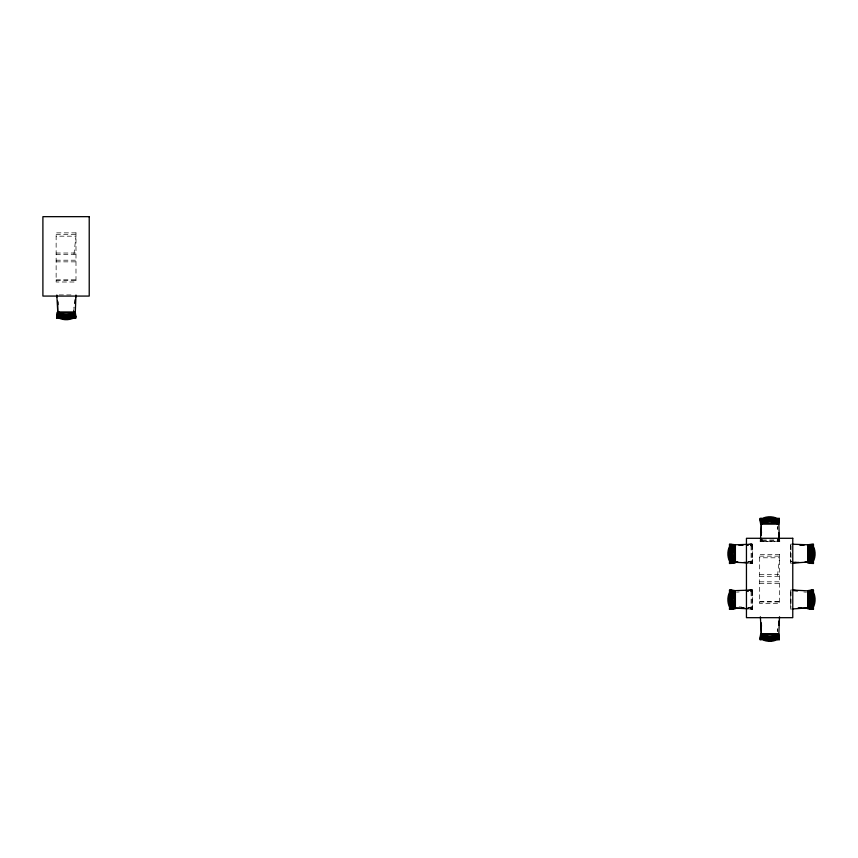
<?xml version="1.0" encoding="UTF-8"?>
<svg xmlns="http://www.w3.org/2000/svg" width="858" height="858" viewBox="0 0 858 858"><rect width="100%" height="100%" fill="white"/><g stroke="black" fill="none" stroke-linecap="round" stroke-linejoin="round"><path stroke-width="0.64" stroke-dasharray="4.29 3.22" d="M74.035 307.314L73.788 311.079L74.013 307.132M777.423 631.445L777.584 628.935M779.643 539.017L779.772 541.559L760.102 541.559L760.274 539.017M760.939 539.564L761.765 539.543M777.38 631.359L777.562 628.753M73.96 254.129L75.987 236.175L56.135 236.175M777.509 575.739L779.536 557.797L759.684 557.797M790.411 563.395L790.411 543.961M790.411 609.234L790.411 589.8M750.643 545.742L752.294 545.742L750.643 545.742L750.643 544.09L752.294 544.09L752.294 545.742M750.643 544.09L752.294 544.09M760.51 539.543L760.51 541.194L760.51 539.543L762.161 539.543L762.161 541.194L762.161 539.543M750.643 563.105L752.294 563.105L752.294 561.454L750.643 561.454L750.643 563.105L752.294 563.105M750.643 561.454L752.294 561.454M777.884 539.543L777.884 541.194L777.884 539.543L779.536 539.543L779.536 541.194L760.113 541.548M778.088 539.746L779.536 539.543M750.643 591.58L752.294 591.58L752.294 589.918L750.643 589.918L750.643 591.58L752.294 591.58M750.643 589.918L752.294 589.918M750.643 608.944L752.294 608.944L752.294 607.292L750.643 607.292L750.643 608.944L752.294 608.944M750.643 607.292L752.294 607.292M747.082 544.39L752.648 543.854L752.659 563.513L747.575 563.17M747.082 590.229L752.648 589.693L752.659 609.352L747.575 608.998M778.292 539.746L779.118 539.682M746.878 544.776L750.782 544.508L750.847 545.334L746.943 545.602M746.878 590.615L750.782 590.336L750.847 591.162L746.943 591.441M736.539 592.17L739.135 591.988M778.335 540.433L779.161 540.379M747.715 544.712L751.479 544.455L751.533 545.28L747.768 545.538M747.715 590.551L751.479 590.293L751.533 591.119L747.768 591.376M747.575 544.111L752.659 543.843M747.575 589.95L752.659 589.682M56.135 234.524L75.987 234.524M56.135 253.024L75.987 253.024M56.135 254.676L75.987 254.676M56.135 260.199L75.987 260.199M56.135 261.851L75.987 261.851M56.135 279.805L75.987 279.805M56.135 280.351L75.987 280.351M59.181 294.916L73.606 294.916M760.714 539.746L761.958 539.746M762.14 539.993L777.906 539.993M762.14 540.819L777.906 540.819M760.714 540.99L761.958 540.99M778.088 540.99L779.536 541.194M759.684 556.145L779.536 556.145M791.87 561.454L790.668 561.454L792.116 561.658M759.684 574.645L779.536 574.645M759.684 576.297L779.536 576.297M759.684 581.81L779.536 581.81M759.684 583.472L779.536 583.472M759.684 601.415L779.536 601.415M759.684 601.973L779.536 601.973M761.121 540.358L761.947 540.358M747.672 561.636L751.458 561.679L751.458 562.505L747.661 562.462M747.672 607.475L751.458 607.507L751.458 608.343L747.661 608.301M748.176 561.679L750.761 561.861L750.707 562.687L748.122 562.505M747.082 562.88L752.648 563.513M803.817 591.988L806.423 592.17M739.113 606.885L741.709 607.067M748.176 607.518L750.761 607.7L750.707 608.526L748.122 608.343M747.082 608.719L752.648 609.352M777.38 526.737L777.562 529.332M777.423 526.651L777.584 529.15M791.033 545.742L791.033 561.475M791.033 591.58L791.033 607.292M790.561 545.388L790.561 561.969M790.561 592.503L790.561 606.531M779.332 539.746L779.332 540.99M752.391 544.111L752.391 563.245M752.391 589.95L752.391 609.083M752.08 544.294L752.08 545.527M752.08 561.658L752.08 562.902M752.08 590.132L752.08 591.366M752.08 607.496L752.08 608.74M751.919 545.72L751.919 561.475M751.919 591.559L751.919 607.314M751.093 545.72L751.093 561.475M751.093 591.559L751.093 607.314M750.847 544.294L750.847 545.527M750.847 561.658L750.847 562.902M750.847 590.132L750.847 591.366M750.847 607.496L750.847 608.74M75.987 232.872L56.135 232.872L56.135 282.003L75.987 282.003L75.987 232.872M779.536 554.482L759.684 554.482L759.684 603.624L779.536 603.624L779.536 554.482"/><path stroke-width="1.29" d="M761.175 535.295L761.303 522.661M74.689 317.535L74.249 316.205L73.38 316.645A17.568 17.503 0 0 1 59.041 316.645L58.172 316.205L57.733 317.535A17.557 17.492 0 0 0 74.7 317.535L74.249 316.205M73.37 317.031A17.557 17.492 0 0 0 74.7 316.366L74.249 315.036L73.38 315.465A17.568 17.503 0 0 1 59.041 315.476L58.172 315.036L57.733 316.366A17.557 17.492 0 0 0 59.052 317.031M74.238 314.682L74.249 313.106L73.38 313.535A17.568 17.503 0 0 1 59.041 313.545L57.722 313.61M74.689 316.366L74.249 315.036M775.546 518.908A17.557 17.492 0 0 1 778.238 520.109L777.798 521.439L776.93 520.999A17.568 17.503 0 0 0 762.59 520.999L761.722 521.439L761.282 520.109A17.557 17.492 0 0 1 762.601 519.444M761.271 519.755L761.282 518.94A17.557 17.492 0 0 1 778.238 518.929L777.798 520.27L776.93 519.83A17.568 17.503 0 0 0 762.59 519.83L761.271 519.755A17.6 17.535 0 0 1 778.249 519.755M777.788 636.304L777.798 634.727L776.93 635.156A17.568 17.503 0 0 1 762.59 635.156L761.271 635.231M778.238 639.156L777.798 637.826L776.93 638.255A17.568 17.503 0 0 1 762.59 638.266L761.722 637.826L761.282 639.156A17.557 17.492 0 0 0 778.238 639.156L776.919 639.081M761.743 521.782L761.722 523.852L762.59 523.412A17.568 17.503 0 0 1 776.93 523.412L778.249 523.337A17.6 17.535 0 0 0 771.235 521.214M761.722 521.439L762.601 520.184M75.279 312.698L75.965 295.184M778.828 634.309L779.504 616.795M75.107 303.614L75.365 299.86M778.656 625.235L778.914 621.471M760.553 538.642L761.336 523.777M75.107 303.292L75.386 299.388M735.231 560.778L735.177 561.593L737.762 561.775M735.177 607.432L735.231 606.606M761.293 534.427L761.475 531.842M778.656 624.914L778.935 621.01M59.17 313.674A107.379 2.488 -90 0 0 58.709 312.237L58.623 312.387A106.317 2.456 -90 0 0 58.162 315.39L58.076 318.082L56.617 318.082L56.703 315.39A106.317 2.456 90 0 1 57.164 312.398L57.25 312.237A107.379 2.488 -90 0 1 57.711 313.674M762.719 635.285A107.379 2.488 -90 0 0 762.258 633.858L762.172 634.008A106.317 2.456 90 0 0 761.711 637.011L761.625 639.703L760.167 639.703L760.252 637.011A106.317 2.456 -90 0 1 760.714 634.019L760.799 633.858A107.379 2.488 90 0 1 761.175 634.705M778.667 524.238L778.753 524.088A106.317 2.456 -90 0 0 779.214 521.085L779.3 518.393L777.841 518.393L777.756 521.074A106.317 2.456 90 0 1 777.305 524.077L777.209 524.238M731.37 545.817L730.93 546.696A17.568 17.503 -90 0 0 730.93 561.025L731.37 561.904L730.04 562.344A17.557 17.492 -90 0 1 730.029 545.377L731.37 545.817L730.544 545.827M731.284 546.707L731.724 545.827M733.644 545.827L733.215 546.707A93.232 2.156 0 0 0 733.526 546.321M733.697 546.707L734.126 545.827M733.955 545.366L734.03 546.696A17.568 17.503 -90 0 0 734.03 561.025L733.955 562.355A17.6 17.535 -90 0 1 733.3 546.685L733.708 545.817L732.378 545.377M731.284 592.535L732.539 591.655L732.099 592.535A17.568 17.503 -90 0 0 732.099 606.863L732.539 607.743L731.284 606.853M733.622 591.216L734.952 591.655L734.512 592.535A17.568 17.503 -90 0 0 734.512 606.863L734.952 607.743L733.622 608.172M809.684 561.025L809.759 562.355A17.6 17.535 -90 0 0 809.759 545.366L810.574 545.377A17.557 17.492 -90 0 1 812.204 549.485M810.07 561.883L810.499 561.014M812.955 559.641A17.557 17.492 -90 0 1 811.754 562.344L810.424 561.904L810.853 561.025A17.568 17.503 -90 0 0 810.853 546.696L810.424 545.817L811.743 545.377A17.557 17.492 -90 0 1 812.955 548.069M811.593 561.904L812.022 561.025A17.568 17.503 -90 0 0 812.022 546.696L811.593 545.817L812.923 545.377A17.557 17.492 -90 0 1 812.923 562.344L811.593 561.904L812.848 561.014A17.525 17.46 -90 0 0 813.384 559.641M809.18 606.863A17.6 17.535 -90 0 1 808.526 608.193L808.44 606.863A17.568 17.503 -90 0 0 808.44 592.535L808.515 591.205M808.493 607.743L808.922 606.863A17.568 17.503 -90 0 0 808.922 592.535L808.493 591.655M810.424 592.524A17.6 17.535 -90 0 1 809.759 608.204L809.684 606.863M810.499 606.853L809.244 607.743M57.797 312.698L56.821 295.184M761.336 634.309L760.37 616.795M779.364 538.642L778.828 523.777M777.798 520.27L778.238 518.94M777.798 521.439L778.238 520.109M761.668 518.94A104.419 2.413 -90 0 1 761.625 518.393L760.167 518.393L760.252 521.074A106.317 2.456 90 0 0 760.714 524.077L760.799 524.238A107.379 2.488 -90 0 0 761.26 522.801A17.6 17.535 0 0 1 776.94 522.2L778.249 522.104M761.271 522.854L762.59 522.93A17.568 17.503 0 0 1 776.93 522.93L778.249 522.854M57.733 316.366L58.172 315.036M730.008 559.641A17.557 17.492 -90 0 0 731.209 562.344L732.539 561.904L732.099 561.025A17.568 17.503 -90 0 1 732.099 546.696L732.539 545.817L731.209 545.377A17.557 17.492 -90 0 0 730.008 548.069M733.526 562.902A93.232 2.156 0 0 0 732.421 562.451L734.437 562.355L734.512 561.025A17.568 17.503 -90 0 1 734.512 546.696L734.952 545.817L733.622 545.377M808.515 545.366L808.44 546.696A17.568 17.503 -90 0 1 808.44 561.025L808.515 562.355A107.379 2.488 0 0 0 807.625 562.816L807.775 562.902A106.317 2.456 0 0 0 810.778 563.363L813.47 563.449L813.47 561.99A104.419 2.413 0 0 1 812.923 561.947M809.759 545.366L809.684 546.696A17.568 17.503 -90 0 1 809.03 562.344M809.759 591.205L809.684 592.535A17.568 17.503 -90 0 1 809.03 608.183M791.891 544.187L808.075 544.798M734.877 562.28L747.082 562.88M734.877 608.118L747.082 608.719M735.327 561.357A107.379 2.488 0 0 0 735.338 561.271L735.188 561.443A106.317 2.456 0 0 1 732.185 561.904L729.493 561.99L729.493 563.449L732.174 563.363A106.317 2.456 0 0 0 735.177 562.912L735.338 562.816A107.379 2.488 0 0 0 734.48 562.451M807.625 546.407L807.775 546.321A106.317 2.456 0 0 1 810.778 545.86L813.47 545.774L813.47 544.315L810.778 544.401A106.317 2.456 0 0 0 807.786 544.862L807.625 544.948A107.379 2.488 0 0 0 808.043 545.227M735.327 607.196A107.379 2.488 0 0 0 735.338 607.099L735.188 607.282A106.317 2.456 0 0 1 732.185 607.743L729.493 607.829L729.493 609.287L732.174 609.201A106.317 2.456 0 0 0 735.177 608.751L735.338 608.654A107.379 2.488 0 0 0 734.92 608.376M807.625 592.245L807.775 592.159A106.317 2.456 0 0 1 810.778 591.698L813.47 591.612L813.47 590.154L810.778 590.24A106.317 2.456 0 0 0 807.786 590.69M74.249 312.623L73.38 313.052A17.568 17.503 0 0 1 59.041 313.063L58.172 312.623M73.37 316.291L74.238 315.851M73.37 317.46L74.238 317.02M762.59 522.179L761.271 522.104A17.6 17.535 0 0 1 776.93 521.439M777.798 634.244L776.93 634.673A17.568 17.503 0 0 1 762.59 634.673L761.722 634.244M777.788 635.059L776.919 635.488A17.6 17.535 0 0 1 775.557 635.96M777.798 636.657L776.93 637.086A17.568 17.503 0 0 1 762.59 637.086L761.271 637.162A17.6 17.535 0 0 0 776.93 637.826L777.788 637.473M58.473 312.398L59.299 312.333M740.379 545.227L742.985 545.055M793.543 562.591L796.127 562.408M805.19 561.775L807.775 561.593M798.723 608.065L801.308 607.882M762.022 634.019L762.848 633.955M791.891 563.159L807.818 562.054L807.818 545.023M791.891 608.998L807.818 607.893L807.818 590.862L791.891 590.014M738.942 545.291L742.706 545.044M734.877 544.798L747.082 544.39M734.877 590.636L747.082 590.229M810.424 561.904L811.239 561.883M808.011 607.743L809.308 607.711M811.239 607.711L810.424 607.743L810.853 606.863A17.568 17.503 -90 0 0 810.853 592.535L810.424 591.655L811.239 591.666M812.419 607.711L811.593 607.743L812.022 606.863A17.568 17.503 -90 0 0 812.022 592.535L811.593 591.655L812.408 591.666M732.893 545.827L734.469 545.817M731.209 591.216L732.024 591.205A17.6 17.535 -90 0 0 732.024 608.193L731.209 608.172A17.557 17.492 -90 0 1 730.544 606.853M730.544 591.666L731.37 591.655L730.93 592.535A17.568 17.503 -90 0 0 730.93 606.863L731.37 607.743L730.544 607.711A104.419 2.413 0 0 0 731.005 607.7M732.893 591.666L734.952 591.655M792.771 562.483L799.088 562.419M797.822 608.268L807.925 608.161M58.022 312.43L75.043 312.43M56.617 316.43L58.076 316.43M73.659 312.237L73.745 312.387A106.317 2.456 90 0 1 74.206 315.39L74.292 316.43L75.761 316.43L75.761 318.082L74.292 318.082A104.419 2.413 -90 0 0 74.024 315.39M760.167 520.045L761.625 520.045L761.711 521.074A106.317 2.456 -90 0 0 762.172 524.077L762.258 524.238M777.841 520.045L779.3 520.045M762.783 523.466L776.05 523.466M761.561 524.034L778.592 524.034M735.338 546.503A107.379 2.488 0 0 0 735.327 546.407L735.188 546.321A106.317 2.456 0 0 0 732.185 545.86L729.493 545.774L729.493 544.315L732.174 544.401A106.317 2.456 0 0 1 735.177 544.862L735.338 544.948A107.379 2.488 0 0 1 734.92 545.227M807.56 546.246L808.397 546.246L808.397 560.842M807.625 561.357L807.775 561.443A106.317 2.456 0 0 0 810.778 561.904L813.47 561.99M735.338 592.342A107.379 2.488 0 0 0 735.327 592.245L735.188 592.159A106.317 2.456 0 0 0 732.185 591.698L729.493 591.612L729.493 590.154L732.174 590.24A106.317 2.456 0 0 1 735.177 590.69M807.56 606.67L808.397 606.67L808.397 592.084M807.625 607.196L807.775 607.282A106.317 2.456 0 0 0 810.778 607.743L813.47 607.829L813.47 609.287L810.778 609.201A106.317 2.456 0 0 1 807.786 608.751L807.625 608.654A107.379 2.488 0 0 1 807.753 608.472M761.561 634.051L778.592 634.051M760.167 638.041L761.625 638.041M777.209 633.858L777.294 634.008A106.317 2.456 -90 0 1 777.756 637.011L777.841 638.041L779.3 638.041L779.3 639.703L777.841 639.703A104.419 2.413 -90 0 0 777.713 638.18M735.027 562.333L737.558 562.355M743.875 562.419L746.396 562.451M735.027 608.161L743.875 608.258M810.424 545.817L811.239 545.827M811.593 545.817L812.848 546.707A17.525 17.46 -90 0 1 813.384 548.069M808.011 591.655L810.07 591.666L810.499 592.535M734.469 561.904L732.882 561.883L732.453 561.014M731.37 561.904L730.544 561.883A104.419 2.413 0 0 0 731.005 561.861M732.882 607.711L734.952 607.743M800.246 545.044L804.01 545.291M792.728 590.379L797.747 590.712M73.649 312.333L74.474 312.398M799.978 545.055L802.573 545.227M793.468 590.433L797.372 590.701M741.644 607.882L744.24 608.065M777.198 633.955L778.024 634.019M762.59 635.917L761.271 635.992A17.6 17.535 0 0 0 778.249 635.992L776.93 635.917A17.568 17.503 0 0 1 761.282 635.263M59.041 314.296L57.722 314.371A17.6 17.535 0 0 0 73.38 315.036M777.788 519.444L776.919 519.015A17.525 17.46 0 0 0 775.546 518.468M776.919 520.184L777.788 520.624M776.919 522.114L777.788 522.543M761.743 635.07L762.601 635.488A17.6 17.535 0 0 0 774.141 636.379M58.194 315.862L59.052 316.291M733.955 591.205L734.03 592.535A17.568 17.503 -90 0 0 734.03 606.863L733.955 608.183A17.6 17.535 -90 0 1 733.3 592.524L733.204 591.205M74.7 314.371L73.38 314.296A17.568 17.503 0 0 1 57.733 313.653M778.667 633.858L778.753 634.008A106.317 2.456 90 0 1 779.214 637.011L779.3 638.041M75.118 312.237A107.379 2.488 -90 0 0 75.032 312.226L75.204 312.387A106.317 2.456 -90 0 1 75.665 315.39L75.761 316.43M810.07 545.827L810.499 546.707M808.826 545.827L809.255 546.707M808.493 545.817L808.922 546.696A17.568 17.503 -90 0 1 808.922 561.025L808.997 562.355L810.574 562.344A17.557 17.492 -90 0 0 812.204 558.236M733.279 561.025L733.204 562.355A17.6 17.535 -90 0 1 733.193 545.366M733.215 561.014L733.644 561.883M731.284 561.014L731.713 561.883M733.279 606.863L733.204 608.183A17.6 17.535 -90 0 1 732.539 592.524M778.656 533.183L778.935 537.087M761.293 623.659L761.475 626.243M735.177 591.43L735.231 592.256M57.754 302.037L57.926 304.633M778.656 532.861L778.914 536.615M761.722 634.727L761.743 636.304M761.722 637.826L761.743 638.652A104.419 2.413 90 0 1 761.754 638.18M58.172 313.106L58.194 314.682M58.172 316.205L58.194 317.031A104.419 2.413 90 0 1 58.215 316.57M777.788 521.793L777.798 523.369M57.722 313.138L57.733 313.953M761.175 622.79L761.293 634.159M57.625 301.169L57.754 313.803M811.807 544.315L811.807 545.774M811.807 561.99L811.807 563.449M811.807 590.154L811.807 591.612M811.807 607.829L811.807 609.287M777.841 638.041L777.841 639.703M761.625 518.393L761.625 520.045M735.134 545.023L735.134 562.054M735.134 590.862L735.134 607.893M731.145 544.315L731.145 545.774M731.145 561.99L731.145 563.449M731.145 590.154L731.145 591.612M731.145 607.829L731.145 609.287M75.987 295.281L75.987 296.932M74.292 316.43L74.292 318.082M56.96 295.281L56.96 296.932M809.18 592.524A17.6 17.535 -90 0 1 810.456 596.76M810.638 598.219A17.6 17.535 -90 0 1 810.638 601.168M810.456 602.638A17.6 17.535 -90 0 1 809.727 605.491M813.813 595.323A17.525 17.46 -90 0 1 814.124 596.76M814.124 602.627A17.525 17.46 -90 0 1 813.813 604.075M811.786 593.908A17.557 17.492 -90 0 1 812.204 595.323M812.515 596.76A17.557 17.492 -90 0 1 812.515 602.627M812.204 604.075A17.557 17.492 -90 0 1 811.786 605.48M811.239 606.853A17.557 17.492 -90 0 1 810.585 608.183M813.459 590.154A104.419 2.413 0 0 0 809.437 590.701A93.232 2.156 0 0 0 809.351 590.744M809.051 592.706A107.379 2.488 0 0 1 807.753 592.428M810.177 591.977A104.419 2.413 0 0 1 810.456 591.923M812.923 591.655A104.419 2.413 0 0 1 813.459 591.612M813.459 609.287A104.419 2.413 0 0 1 809.437 608.74M809.459 607.056A93.232 2.156 0 0 1 809.587 607.003M807.753 607.014A107.379 2.488 0 0 1 809.051 606.735M813.459 607.829A104.419 2.413 0 0 1 812.923 607.786M810.456 607.518A104.419 2.413 0 0 1 810.177 607.464M810.939 591.205A17.6 17.535 -90 0 1 810.939 608.193M812.408 592.535A17.557 17.492 -90 0 1 812.955 593.908M813.384 595.323A17.557 17.492 -90 0 1 813.684 596.76M813.684 602.627A17.557 17.492 -90 0 1 813.384 604.075M812.955 605.48A17.557 17.492 -90 0 1 812.408 606.853M809.727 548.069A17.6 17.535 -90 0 1 810.456 550.922M810.638 552.391A17.6 17.535 -90 0 1 810.638 555.33M810.456 556.799A17.6 17.535 -90 0 1 809.727 559.652M812.108 545.366A17.6 17.535 -90 0 1 812.108 562.355M812.515 550.922A17.557 17.492 -90 0 1 812.515 556.788M811.121 544.54A104.419 2.413 0 0 0 809.437 544.862A93.232 2.156 0 0 0 810.231 545.28M812.419 544.401A104.419 2.413 0 0 1 813.459 544.315M809.587 546.6A93.232 2.156 0 0 1 809.437 546.321A104.419 2.413 0 0 1 809.566 546.278M809.051 546.868A107.379 2.488 0 0 1 807.753 546.6M812.923 545.817A104.419 2.413 0 0 1 813.459 545.774M813.459 563.449A104.419 2.413 0 0 1 811.518 563.277M810.456 563.138A104.419 2.413 0 0 1 809.437 562.902A93.232 2.156 0 0 1 810.231 562.494M811.679 546.707A17.525 17.46 -90 0 1 812.215 548.069M812.215 559.641A17.525 17.46 -90 0 1 811.679 561.014M810.939 545.366A17.6 17.535 -90 0 1 810.939 562.355M813.384 549.485A17.557 17.492 -90 0 1 813.684 550.922M813.684 556.788A17.557 17.492 -90 0 1 813.384 558.236M733.772 606.863A17.6 17.535 -90 0 1 733.236 605.491M732.807 604.075A17.6 17.535 -90 0 1 732.314 601.168M732.314 598.219A17.6 17.535 -90 0 1 733.772 592.524M732.239 595.323A17.525 17.46 -90 0 1 732.668 593.908M732.378 608.183A17.557 17.492 -90 0 1 731.713 606.853M731.177 605.48A17.557 17.492 -90 0 1 730.748 604.075M730.748 595.323A17.557 17.492 -90 0 1 731.177 593.908M729.493 590.154A104.419 2.413 0 0 1 733.526 590.701M730.544 591.698A104.419 2.413 0 0 1 731.005 591.741M731.434 591.795A104.419 2.413 0 0 1 731.831 591.838M733.526 608.74A104.419 2.413 0 0 1 729.493 609.287M731.831 607.603A104.419 2.413 0 0 1 731.434 607.657M729.268 602.627A17.557 17.492 -90 0 1 729.268 596.76M734.437 562.355A17.6 17.535 -90 0 1 733.236 559.652M732.807 558.236A17.6 17.535 -90 0 1 732.314 555.33M732.314 552.391A17.6 17.535 -90 0 1 732.807 549.485M733.236 548.069A17.6 17.535 -90 0 1 734.437 545.366M730.115 561.014A17.525 17.46 -90 0 1 729.568 559.641M728.839 556.788A17.525 17.46 -90 0 1 728.646 555.33M728.646 552.391A17.525 17.46 -90 0 1 728.839 550.933M729.568 548.069A17.525 17.46 -90 0 1 730.115 546.707M730.855 562.355A17.6 17.535 -90 0 1 730.855 545.366M731.177 559.641A17.557 17.492 -90 0 1 730.748 558.236M730.748 549.485A17.557 17.492 -90 0 1 731.177 548.069M729.493 544.315A104.419 2.413 0 0 1 730.544 544.401M731.434 544.498A104.419 2.413 0 0 1 733.526 544.862M733.526 544.862A93.232 2.156 0 0 1 732.721 545.28M734.92 546.685A107.379 2.488 0 0 1 733.901 546.868M730.544 545.86A104.419 2.413 0 0 1 731.005 545.913M733.225 546.224A104.419 2.413 0 0 1 733.526 546.321M733.526 562.902A104.419 2.413 0 0 1 732.185 563.18M731.434 563.277A104.419 2.413 0 0 1 729.493 563.449M732.024 562.355A17.6 17.535 -90 0 1 732.024 545.366M729.268 556.788A17.557 17.492 -90 0 1 729.268 550.922M762.59 522.672A17.6 17.535 0 0 1 763.963 522.136M765.379 521.707A17.6 17.535 0 0 1 768.285 521.214M774.13 521.138A17.525 17.46 0 0 1 775.546 521.567M761.282 521.278A17.557 17.492 0 0 1 762.601 520.613M763.974 520.077A17.557 17.492 0 0 1 765.39 519.648M768.285 519.154A17.557 17.492 0 0 1 771.235 519.154M774.13 519.648A17.557 17.492 0 0 1 776.919 520.613M779.3 518.393A104.419 2.413 90 0 1 778.753 522.425A93.232 2.156 -90 0 1 778.614 522.533M777.841 518.393A104.419 2.413 90 0 1 777.573 521.085M760.617 522.125A104.419 2.413 -90 0 1 760.167 518.393M761.85 520.731A104.419 2.413 -90 0 1 761.807 520.334L761.743 519.444A104.419 2.413 -90 0 0 761.754 519.905M768.285 518.725A17.525 17.46 0 0 1 771.235 518.725M761.26 520.924A17.6 17.535 0 0 1 778.249 520.924M766.827 518.168A17.557 17.492 0 0 1 772.693 518.168M775.546 639.628A17.525 17.46 0 0 1 774.13 640.047M772.693 640.358A17.525 17.46 0 0 1 768.285 640.54M778.249 638.341A17.6 17.535 0 0 1 761.26 638.341M776.919 637.473A17.557 17.492 0 0 1 772.693 638.749M766.827 638.749A17.557 17.492 0 0 1 765.39 638.438M763.974 638.02A17.557 17.492 0 0 1 762.601 637.473M779.3 639.693A104.419 2.413 -90 0 0 778.753 635.671A93.232 2.156 90 0 0 778.614 635.553M777.616 637.365A104.419 2.413 -90 0 1 777.67 637.751M760.167 639.693A104.419 2.413 90 0 1 760.617 635.96M775.546 638.449A17.525 17.46 0 0 1 774.13 638.878M776.919 638.642A17.557 17.492 0 0 1 774.13 639.618M772.693 639.918A17.557 17.492 0 0 1 768.285 640.1M765.39 639.618A17.557 17.492 0 0 1 761.282 637.987M73.38 313.792A17.6 17.535 0 0 1 72.008 314.339M70.592 314.768A17.6 17.535 0 0 1 59.041 313.792M69.144 318.736A17.525 17.46 0 0 1 67.685 318.919M64.736 318.919A17.525 17.46 0 0 1 63.278 318.736M74.71 316.72A17.6 17.535 0 0 1 57.722 316.72M61.84 316.827A17.557 17.492 0 0 1 60.425 316.398M59.052 315.851A17.557 17.492 0 0 1 57.733 315.197M75.761 318.071A104.419 2.413 -90 0 0 75.204 314.049A93.232 2.156 -90 0 0 75.075 313.931M56.617 318.071A104.419 2.413 90 0 1 57.068 314.339M58.258 316.141A104.419 2.413 90 0 1 58.301 315.744M74.71 315.551A17.6 17.535 0 0 1 57.722 315.551M71.997 317.567A17.557 17.492 0 0 1 70.581 317.996M69.144 318.297A17.557 17.492 0 0 1 63.278 318.297M61.84 317.996A17.557 17.492 0 0 1 60.425 317.567M730.855 591.205L730.04 591.216A17.557 17.492 -90 0 0 730.029 608.183L730.855 608.183A17.6 17.535 -90 0 1 730.855 591.205M812.923 608.172L812.097 608.183A17.6 17.535 -90 0 0 812.108 591.205L812.923 591.216A17.557 17.492 -90 0 1 812.923 608.183M89.221 216.666L42.9 216.666L42.9 296.074L89.221 296.074L89.221 216.666M73.82 312.183L59.234 312.183L59.234 313.009L73.82 313.009L73.82 312.183M792.771 538.288L746.449 538.288L746.449 617.685L792.771 617.685L792.771 538.288M735.392 546.246L734.566 546.246L734.566 560.842L735.392 560.842L735.392 546.246M735.392 592.084L734.566 592.084L734.566 606.67L735.392 606.67L735.392 592.084M777.369 633.805L762.783 633.805L762.783 634.63L777.369 634.63L777.369 633.805M733.601 590.744A93.232 2.156 0 0 0 733.526 590.701"/></g></svg>
